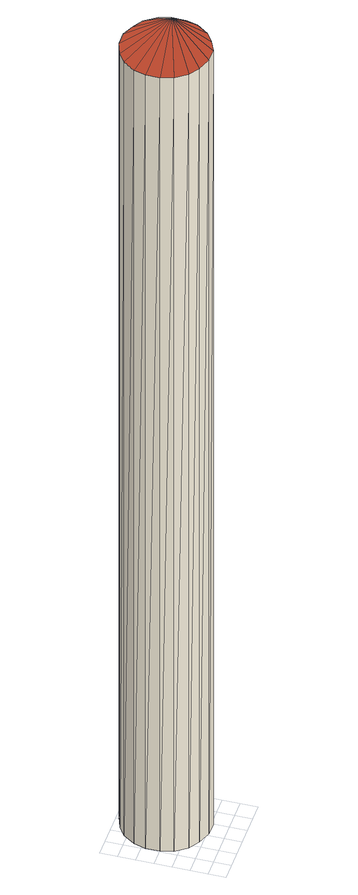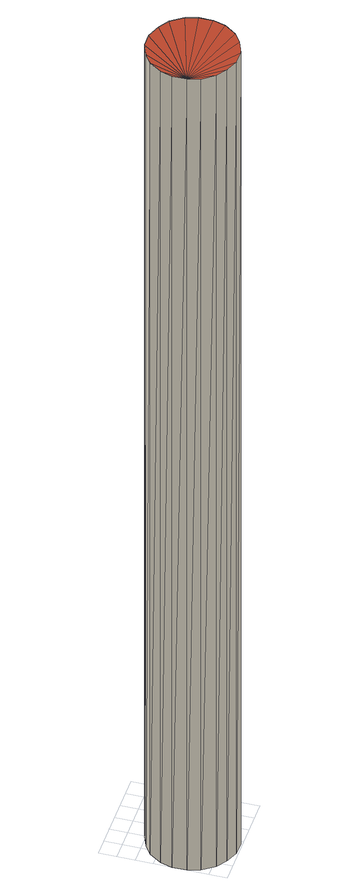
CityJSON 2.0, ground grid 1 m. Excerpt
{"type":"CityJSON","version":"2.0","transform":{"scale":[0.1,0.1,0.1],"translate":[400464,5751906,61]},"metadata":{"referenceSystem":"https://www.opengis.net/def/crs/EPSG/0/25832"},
"CityObjects":{
"building1":{"type":"Building","attributes":{"Geometrietyp2DReferenz":"1000","Gemeindeschluessel":"05515000","function":"51002_1251","roofType":"9999","measuredHeight":53.96},"geometry":[{"type":"Solid","lod":"2","boundaries":[[[[0,1,2]],[[1,3,2]],[[4,5,0]],[[5,1,0]],[[6,7,4]],[[7,5,4]],[[8,9,6]],[[9,7,6]],[[10,11,8]],[[11,9,8]],[[12,13,10]],[[13,11,10]],[[14,15,12]],[[15,13,12]],[[16,17,14]],[[17,15,14]],[[18,19,16]],[[19,17,16]],[[20,21,18]],[[21,19,18]],[[22,23,20]],[[23,21,20]],[[24,25,22]],[[25,23,22]],[[26,27,24]],[[27,25,24]],[[28,29,26]],[[29,27,26]],[[30,31,28]],[[31,29,28]],[[32,33,30]],[[33,31,30]],[[34,35,32]],[[35,33,32]],[[36,37,34]],[[37,35,34]],[[38,39,36]],[[39,37,36]],[[2,3,38]],[[3,39,38]],[[3,1,39]],[[1,5,39]],[[5,7,39]],[[7,9,39]],[[9,11,39]],[[11,13,39]],[[13,15,39]],[[15,17,39]],[[17,19,39]],[[19,21,39]],[[21,23,39]],[[23,25,39]],[[25,27,39]],[[27,29,39]],[[29,31,39]],[[31,33,39]],[[33,35,39]],[[35,37,39]],[[0,2,4]],[[2,38,4]],[[38,36,4]],[[36,34,4]],[[34,32,4]],[[32,30,4]],[[30,28,4]],[[28,26,4]],[[26,24,4]],[[24,22,4]],[[22,20,4]],[[20,18,4]],[[18,16,4]],[[16,14,4]],[[14,12,4]],[[12,10,4]],[[10,8,4]],[[8,6,4]]]],"semantics":{"surfaces":[{"type":"WallSurface"},{"type":"GroundSurface"},{"type":"RoofSurface"}],"values":[[0,0,0,0,0,0,0,0,0,0,0,0,0,0,0,0,0,0,0,0,0,0,0,0,0,0,0,0,0,0,0,0,0,0,0,0,0,0,0,0,1,1,1,1,1,1,1,1,1,1,1,1,1,1,1,1,1,1,2,2,2,2,2,2,2,2,2,2,2,2,2,2,2,2,2,2]]}}]}
},
"vertices":[
[48,45,546],[48,45,6],[43,52,546],[43,52,6],[50,38,546],[50,38,6],[50,30,546],[50,30,6],[48,23,546],[48,23,6],[43,16,546],[43,16,6],[37,12,546],[37,12,6],[30,9,546],[30,9,6],[22,9,546],[22,9,6],[14,12,546],[14,12,6],[8,16,546],[8,16,6],[3,23,546],[3,23,6],[1,30,546],[1,30,6],[1,38,546],[1,38,6],[3,45,546],[3,45,6],[8,52,546],[8,52,6],[14,56,546],[14,56,6],[22,59,546],[22,59,6],[30,59,546],[30,59,6],[37,56,546],[37,56,6]
]}
